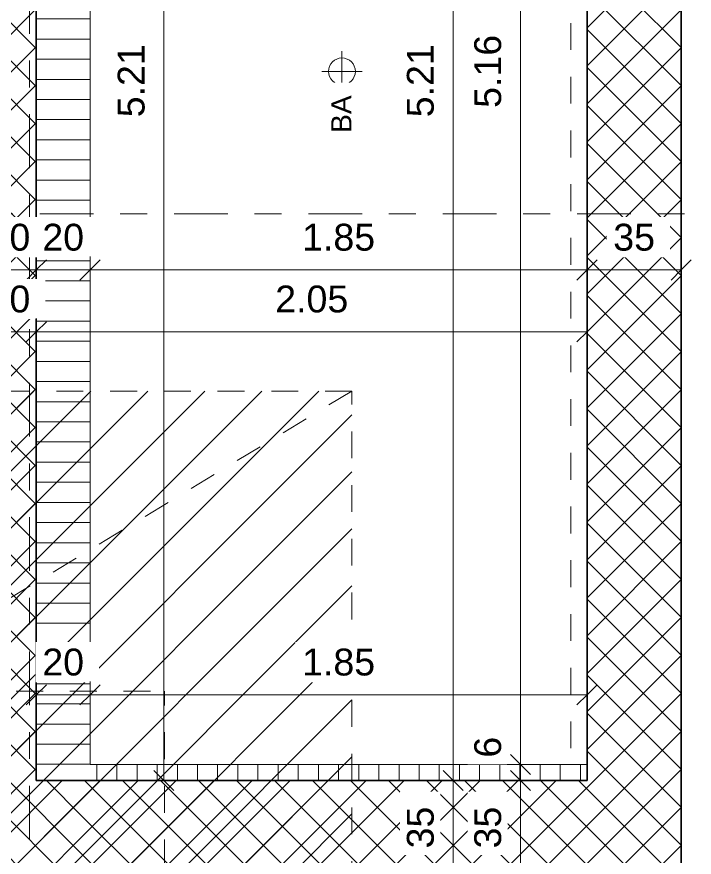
# Model space of a CAD drawing. Header units: metres. Extents: x -35.6 to 33, y -4 to 38.1.
# Drawn here: x 3.254 to 5.776, y 10.916 to 14.045 of the extents above; entities that cross this region are included whole.
import ezdxf

# ---------------------------------------------------------------- set-up
doc = ezdxf.new("R2010")
doc.units = ezdxf.units.M
for name, pattern in [('_Rasterlinie_', [0.375, 0.2, -0.05, 0.075, -0.05]), ('_Verdeckte Linien_', [0.15, 0.1, -0.05]), ('Strichpunkt - Fein', [0.2, 0.1, -0.05, 0, -0.05])]:
    doc.linetypes.add(name, pattern=pattern)
for name, color, linetype, lineweight in [('A-____-____-DIMS', 7, 'Continuous', 5), ('A-____-____-DIMS-50', 7, 'Continuous', 5), ('A-____-NOTE-TEXT', 7, 'Continuous', 9), ('A-DETL-____-HDLN', 7, '_Verdeckte Linien_', 9), ('A-DETL-GENF-HDLN', 7, '_Verdeckte Linien_', 9), ('A-DETL-GENF-OTLN', 7, 'Continuous', 9), ('A-FLOR-____-OVHD', 7, 'Strichpunkt - Fein', 9), ('A-WALL-____-MCUT', 7, 'Continuous', 35), ('A-WALL-____-PATT', 7, 'Continuous', 35), ('S-GRID-____-OTLN', 7, 'Continuous', 5)]:
    doc.layers.add(name, color=color, linetype=linetype, lineweight=lineweight)
doc.styles.add('Arial', font='arial.ttf', dxfattribs={"height": 0.1})
doc.styles.add('Arial_1', font='arial.ttf', dxfattribs={"height": 0.075})
doc.dimstyles.new('SUB_Rohbau_fein', dxfattribs={"dimscale": 0.3048, "dimtxt": 0.102026, "dimasz": 0.246063, "dimexe": 0.164042, "dimexo": 0.0625, "dimgap": 0.123031, "dimtad": 1, "dimdec": 1, "dimlfac": 100, "dimrnd": 0.5, "dimdsep": 46, "dimtxsty": 'Arial', "dimblk1": 'OBLIQUE', "dimblk2": 'OBLIQUE', "dimsah": 1, "dimcen": 0.09, "dimazin": 0, "dimtfac": 1, "dimtdec": 4, "dimtix": 1, "dimtmove": 0, "dimatfit": 3, "dimfxl": 0.164042, "dimfxlon": 1, "dimtvp": 1, "dimtfill": 1, "dimtolj": 1, "dimtzin": 0, "dimarcsym": 2})
doc.dimstyles.new('SUB_Rohbau_fein_1', dxfattribs={"dimscale": 0.3048, "dimtxt": 0.102026, "dimasz": 0.246063, "dimexe": 0.164042, "dimexo": 0.0625, "dimgap": 0.123031, "dimtad": 1, "dimrnd": 0.005, "dimzin": 0, "dimdsep": 46, "dimtxsty": 'Arial', "dimblk1": 'OBLIQUE', "dimblk2": 'OBLIQUE', "dimsah": 1, "dimcen": 0.09, "dimazin": 0, "dimtfac": 1, "dimtdec": 4, "dimtix": 1, "dimtmove": 0, "dimatfit": 3, "dimfxl": 0.164042, "dimfxlon": 1, "dimtvp": 1, "dimtfill": 1, "dimtolj": 1, "dimtzin": 0, "dimarcsym": 2})
doc.dimstyles.new('SUB_Rohbau_fein_3', dxfattribs={"dimscale": 0.3048, "dimtxt": 0.102026, "dimasz": 0.246063, "dimexe": 0.164042, "dimexo": 0.0625, "dimgap": 0.123031, "dimtad": 1, "dimdec": 1, "dimlfac": 100, "dimrnd": 0.5, "dimdsep": 46, "dimtxsty": 'Arial', "dimblk1": 'OBLIQUE', "dimblk2": 'OBLIQUE', "dimsah": 1, "dimcen": 0.09, "dimazin": 0, "dimtfac": 1, "dimtdec": 4, "dimtix": 1, "dimtmove": 2, "dimatfit": 3, "dimfxl": 0.164042, "dimfxlon": 1, "dimtvp": 1, "dimtfill": 1, "dimtolj": 1, "dimtzin": 0, "dimarcsym": 2})
doc.dimstyles.new('SUB_Rohbau_fein_6', dxfattribs={"dimscale": 0.3048, "dimtxt": 0.102026, "dimasz": 0.246063, "dimexe": 0.164042, "dimexo": 0.0625, "dimgap": 0.123031, "dimtad": 1, "dimdec": 1, "dimlfac": 100, "dimrnd": 0.5, "dimdsep": 46, "dimtxsty": 'Arial', "dimblk1": 'OBLIQUE', "dimblk2": 'OBLIQUE', "dimsah": 1, "dimcen": 0.09, "dimazin": 0, "dimtfac": 1, "dimtdec": 4, "dimtix": 1, "dimtmove": 0, "dimatfit": 3, "dimfxl": 0.164042, "dimfxlon": 1, "dimtvp": 1, "dimtfill": 1, "dimtolj": 1, "dimtzin": 0, "dimarcsym": 2})
doc.dimstyles.new('SUB_Rohbau_fein_7', dxfattribs={"dimscale": 0.3048, "dimtxt": 0.102026, "dimasz": 0.246063, "dimexe": 0.164042, "dimexo": 0.0625, "dimgap": 0.123031, "dimtad": 1, "dimrnd": 0.005, "dimzin": 0, "dimdsep": 46, "dimtxsty": 'Arial', "dimblk1": 'OBLIQUE', "dimblk2": 'OBLIQUE', "dimsah": 1, "dimcen": 0.09, "dimazin": 0, "dimtfac": 1, "dimtdec": 4, "dimtix": 1, "dimtmove": 0, "dimatfit": 3, "dimfxl": 0.164042, "dimfxlon": 1, "dimtvp": 1, "dimtfill": 1, "dimtolj": 1, "dimtzin": 0, "dimarcsym": 2})
pattern_1 = [(45, (0, 0), (-0.0707107, 0.0707107), []), (135, (0, 0), (-0.0707107, -0.0707107), [])]

# ---------------------------------------------------------------- blocks, each defined once
blk = doc.blocks.new('DE_Detailverweis - mit_Rahmen-56961579--01_UG_OK_FFB_AF_ro')
at = {"layer": 'A-DETL-GENF-OTLN', "color": 30, "linetype": 'Strichpunkt - Fein', "true_color": 0xff8000}
for p in [(0, 4.0534), (6.3516, 0)]:
    blk.add_line(p, (6.3516, 4.0534), dxfattribs=at)
blk = doc.blocks.new('DE_Linie_mit_Text - Strichliert-43508621--01_UG_OK_FFB_AF_ro')
at = {"layer": 'A-DETL-GENF-HDLN'}
blk.add_line((21.6133, 0), (0, 0), dxfattribs=at)
blk = doc.blocks.new('DIMBLOCK451--01_UG_OK_FFB_AF_ro')
at = {"layer": 'A-____-____-DIMS-50'}
for p, q in [((4.8783, 11.2016), (4.8408, 11.2391)), ((4.8783, 11.2016), (4.8283, 11.2016)), ((4.8783, 11.2016), (4.8783, 10.8516)), ((4.8783, 11.2016), (4.9158, 11.1641)), ((4.8783, 11.2016), (4.9283, 11.2016)), ((4.8783, 10.8516), (4.8408, 10.8891)), ((4.8783, 10.8516), (4.8283, 10.8516)), ((4.8783, 10.8516), (4.9158, 10.8141)), ((4.8783, 10.8516), (4.9283, 10.8516))]:
    blk.add_line(p, q, dxfattribs=at)
at = {"layer": 'A-____-____-DIMS-50', "color": 0, "insert": (4.7063, 10.949), "char_height": 0.1, "width": 0.186088, "attachment_point": 1, "rotation": 90, "line_spacing_factor": 0.941778, "style": 'Arial', "bg_fill": 3, "box_fill_scale": 1.25, "bg_fill_color": 256, "bg_fill_true_color": 13158600, "bg_fill_transparency": 0}
blk.add_mtext('35', dxfattribs=at)
blk = doc.blocks.new('_Oblique')
at = {"color": 0, "linetype": 'ByBlock', "lineweight": -2}
blk.add_line((-0.5, -0.5), (0.5, 0.5), dxfattribs=at)
blk = doc.blocks.new('DIMBLOCK459--01_UG_OK_FFB_AF_ro')
at = {"layer": 'A-____-____-DIMS-50'}
for p, q in [((3.327, 11.5208), (3.327, 11.5708)), ((3.327, 11.5208), (3.3645, 11.5583)), ((3.527, 11.5208), (3.527, 11.5708)), ((3.527, 11.5208), (3.5645, 11.5583)), ((3.327, 11.5208), (3.2895, 11.4833)), ((3.327, 11.5208), (3.527, 11.5208)), ((3.327, 11.5208), (3.327, 11.4708)), ((3.527, 11.5208), (3.4895, 11.4833)), ((3.527, 11.5208), (3.527, 11.4708))]:
    blk.add_line(p, q, dxfattribs=at)
at = {"layer": 'A-____-____-DIMS-50', "color": 0, "insert": (3.3494, 11.6928), "char_height": 0.1, "width": 0.186088, "attachment_point": 1, "line_spacing_factor": 0.941778, "style": 'Arial', "bg_fill": 3, "box_fill_scale": 1.25, "bg_fill_color": 256, "bg_fill_true_color": 13158600, "bg_fill_transparency": 0}
blk.add_mtext('20', dxfattribs=at)
blk = doc.blocks.new('DIMBLOCK460--01_UG_OK_FFB_AF_ro')
at = {"layer": 'A-____-____-DIMS-50'}
for p, q in [((3.527, 11.5208), (3.527, 11.5708)), ((3.527, 11.5208), (3.5645, 11.5583)), ((5.377, 11.5208), (5.377, 11.5708)), ((5.377, 11.5208), (5.4145, 11.5583)), ((3.527, 11.5208), (3.4895, 11.4833)), ((3.527, 11.5208), (5.377, 11.5208)), ((3.527, 11.5208), (3.527, 11.4708)), ((5.377, 11.5208), (5.3395, 11.4833)), ((5.377, 11.5208), (5.377, 11.4708))]:
    blk.add_line(p, q, dxfattribs=at)
at = {"layer": 'A-____-____-DIMS-50', "color": 0, "insert": (4.3163, 11.6928), "char_height": 0.1, "width": 0.325653, "attachment_point": 1, "line_spacing_factor": 0.941778, "style": 'Arial', "bg_fill": 3, "box_fill_scale": 1.25, "bg_fill_color": 256, "bg_fill_true_color": 13158600, "bg_fill_transparency": 0}
blk.add_mtext('1.85', dxfattribs=at)
blk = doc.blocks.new('DIMBLOCK474--01_UG_OK_FFB_AF_ro')
at = {"layer": 'A-____-____-DIMS-50'}
for p, q in [((5.1292, 11.2016), (5.0917, 11.2391)), ((5.1292, 11.2016), (5.0792, 11.2016)), ((5.1292, 10.8516), (5.1292, 11.2016)), ((5.1292, 11.2016), (5.1667, 11.1641)), ((5.1292, 11.2016), (5.1792, 11.2016)), ((5.1292, 10.8516), (5.0917, 10.8891)), ((5.1292, 10.8516), (5.0792, 10.8516)), ((5.1292, 10.8516), (5.1667, 10.8141)), ((5.1292, 10.8516), (5.1792, 10.8516))]:
    blk.add_line(p, q, dxfattribs=at)
at = {"layer": 'A-____-____-DIMS-50', "color": 0, "insert": (4.9571, 10.949), "char_height": 0.1, "width": 0.186088, "attachment_point": 1, "rotation": 90, "line_spacing_factor": 0.941778, "style": 'Arial', "bg_fill": 3, "box_fill_scale": 1.25, "bg_fill_color": 256, "bg_fill_true_color": 13158600, "bg_fill_transparency": 0}
blk.add_mtext('35', dxfattribs=at)
blk = doc.blocks.new('DIMBLOCK475--01_UG_OK_FFB_AF_ro')
at = {"layer": 'A-____-____-DIMS-50'}
for p, q in [((5.1292, 11.2616), (5.0917, 11.2991)), ((5.1292, 11.2616), (5.0792, 11.2616)), ((5.1292, 11.2016), (5.0917, 11.2391)), ((5.1292, 11.2016), (5.1292, 11.2616)), ((5.1292, 11.2616), (5.1667, 11.2241)), ((5.1292, 11.2616), (5.1792, 11.2616)), ((5.1292, 11.2016), (5.0792, 11.2016)), ((5.1292, 11.2016), (5.1667, 11.1641)), ((5.1292, 11.2016), (5.1792, 11.2016))]:
    blk.add_line(p, q, dxfattribs=at)
at = {"layer": 'A-____-____-DIMS-50', "color": 0, "insert": (4.9571, 11.2869), "char_height": 0.1, "width": 0.093044, "attachment_point": 1, "rotation": 90, "line_spacing_factor": 0.941778, "style": 'Arial', "bg_fill": 3, "box_fill_scale": 1.25, "bg_fill_color": 256, "bg_fill_true_color": 13158600, "bg_fill_transparency": 0}
blk.add_mtext('6', dxfattribs=at)
blk = doc.blocks.new('DIMBLOCK476--01_UG_OK_FFB_AF_ro')
at = {"layer": 'A-____-____-DIMS-50'}
for p, q in [((5.1292, 16.4216), (5.0917, 16.4591)), ((5.1292, 16.4216), (5.0792, 16.4216)), ((5.1292, 11.2616), (5.1292, 16.4216)), ((5.1292, 16.4216), (5.1667, 16.3841)), ((5.1292, 16.4216), (5.1792, 16.4216)), ((5.1292, 11.2616), (5.0917, 11.2991)), ((5.1292, 11.2616), (5.0792, 11.2616)), ((5.1292, 11.2616), (5.1667, 11.2241)), ((5.1292, 11.2616), (5.1792, 11.2616))]:
    blk.add_line(p, q, dxfattribs=at)
at = {"layer": 'A-____-____-DIMS-50', "color": 0, "insert": (4.9571, 13.7059), "char_height": 0.1, "width": 0.325653, "attachment_point": 1, "rotation": 90, "line_spacing_factor": 0.941778, "style": 'Arial', "bg_fill": 3, "box_fill_scale": 1.25, "bg_fill_color": 256, "bg_fill_true_color": 13158600, "bg_fill_transparency": 0}
blk.add_mtext('5.16', dxfattribs=at)
blk = doc.blocks.new('DIMBLOCK478--01_UG_OK_FFB_AF_ro')
at = {"layer": 'A-____-____-DIMS-50'}
for p, q in [((4.8783, 16.4116), (4.8408, 16.4491)), ((4.8783, 16.4116), (4.8283, 16.4116)), ((4.8783, 11.2016), (4.8783, 16.4116)), ((4.8783, 16.4116), (4.9158, 16.3741)), ((4.8783, 16.4116), (4.9283, 16.4116)), ((4.8783, 11.2016), (4.8408, 11.2391)), ((4.8783, 11.2016), (4.8283, 11.2016)), ((4.8783, 11.2016), (4.9158, 11.1641)), ((4.8783, 11.2016), (4.9283, 11.2016))]:
    blk.add_line(p, q, dxfattribs=at)
at = {"layer": 'A-____-____-DIMS-50', "color": 0, "insert": (4.7063, 13.6709), "char_height": 0.1, "width": 0.325653, "attachment_point": 1, "rotation": 90, "line_spacing_factor": 0.941778, "style": 'Arial', "bg_fill": 3, "box_fill_scale": 1.25, "bg_fill_color": 256, "bg_fill_true_color": 13158600, "bg_fill_transparency": 0}
blk.add_mtext('5.21', dxfattribs=at)
blk = doc.blocks.new('DIMBLOCK481--01_UG_OK_FFB_AF_ro')
at = {"layer": 'A-____-____-DIMS-50'}
for p, q in [((3.8019, 16.4116), (3.7644, 16.4491)), ((3.8019, 16.4116), (3.7519, 16.4116)), ((3.8019, 11.2016), (3.8019, 16.4116)), ((3.8019, 16.4116), (3.8394, 16.3741)), ((3.8019, 16.4116), (3.8519, 16.4116)), ((3.8019, 11.2016), (3.7644, 11.2391)), ((3.8019, 11.2016), (3.7519, 11.2016)), ((3.8019, 11.2016), (3.8394, 11.1641)), ((3.8019, 11.2016), (3.8519, 11.2016))]:
    blk.add_line(p, q, dxfattribs=at)
at = {"layer": 'A-____-____-DIMS-50', "color": 0, "insert": (3.6299, 13.6709), "char_height": 0.1, "width": 0.325653, "attachment_point": 1, "rotation": 90, "line_spacing_factor": 0.941778, "style": 'Arial', "bg_fill": 3, "box_fill_scale": 1.25, "bg_fill_color": 256, "bg_fill_true_color": 13158600, "bg_fill_transparency": 0}
blk.add_mtext('5.21', dxfattribs=at)
blk = doc.blocks.new('DIMBLOCK507--01_UG_OK_FFB_AF_ro')
at = {"layer": 'A-____-____-DIMS-50'}
for p, q in [((3.127, 13.1024), (3.127, 13.1524)), ((3.327, 13.1024), (3.327, 13.1524)), ((3.127, 13.1024), (3.1645, 13.1399)), ((3.327, 13.1024), (3.3645, 13.1399)), ((3.127, 13.1024), (3.0895, 13.0649)), ((3.127, 13.1024), (3.327, 13.1024)), ((3.127, 13.1024), (3.127, 13.0524)), ((3.327, 13.1024), (3.2895, 13.0649)), ((3.327, 13.1024), (3.327, 13.0524))]:
    blk.add_line(p, q, dxfattribs=at)
at = {"layer": 'A-____-____-DIMS-50', "color": 0, "insert": (3.1494, 13.2744), "char_height": 0.1, "width": 0.186088, "attachment_point": 1, "line_spacing_factor": 0.941778, "style": 'Arial', "bg_fill": 3, "box_fill_scale": 1.25, "bg_fill_color": 256, "bg_fill_true_color": 13158600, "bg_fill_transparency": 0}
blk.add_mtext('20', dxfattribs=at)
blk = doc.blocks.new('DIMBLOCK508--01_UG_OK_FFB_AF_ro')
at = {"layer": 'A-____-____-DIMS-50'}
for p, q in [((3.327, 13.1024), (3.327, 13.1524)), ((3.527, 13.1024), (3.527, 13.1524)), ((3.327, 13.1024), (3.3645, 13.1399)), ((3.527, 13.1024), (3.5645, 13.1399)), ((3.327, 13.1024), (3.2895, 13.0649)), ((3.327, 13.1024), (3.527, 13.1024)), ((3.327, 13.1024), (3.327, 13.0524)), ((3.527, 13.1024), (3.4895, 13.0649)), ((3.527, 13.1024), (3.527, 13.0524))]:
    blk.add_line(p, q, dxfattribs=at)
at = {"layer": 'A-____-____-DIMS-50', "color": 0, "insert": (3.3494, 13.2744), "char_height": 0.1, "width": 0.186088, "attachment_point": 1, "line_spacing_factor": 0.941778, "style": 'Arial', "bg_fill": 3, "box_fill_scale": 1.25, "bg_fill_color": 256, "bg_fill_true_color": 13158600, "bg_fill_transparency": 0}
blk.add_mtext('20', dxfattribs=at)
blk = doc.blocks.new('DIMBLOCK509--01_UG_OK_FFB_AF_ro')
at = {"layer": 'A-____-____-DIMS-50'}
for p, q in [((3.527, 13.1024), (3.527, 13.1524)), ((5.377, 13.1024), (5.377, 13.1524)), ((3.527, 13.1024), (3.5645, 13.1399)), ((5.377, 13.1024), (5.4145, 13.1399)), ((3.527, 13.1024), (3.4895, 13.0649)), ((3.527, 13.1024), (5.377, 13.1024)), ((3.527, 13.1024), (3.527, 13.0524)), ((5.377, 13.1024), (5.3395, 13.0649)), ((5.377, 13.1024), (5.377, 13.0524))]:
    blk.add_line(p, q, dxfattribs=at)
at = {"layer": 'A-____-____-DIMS-50', "color": 0, "insert": (4.3163, 13.2744), "char_height": 0.1, "width": 0.325653, "attachment_point": 1, "line_spacing_factor": 0.941778, "style": 'Arial', "bg_fill": 3, "box_fill_scale": 1.25, "bg_fill_color": 256, "bg_fill_true_color": 13158600, "bg_fill_transparency": 0}
blk.add_mtext('1.85', dxfattribs=at)
blk = doc.blocks.new('DIMBLOCK510--01_UG_OK_FFB_AF_ro')
at = {"layer": 'A-____-____-DIMS-50'}
for p, q in [((5.377, 13.1024), (5.377, 13.1524)), ((5.727, 13.1024), (5.727, 13.1524)), ((5.377, 13.1024), (5.4145, 13.1399)), ((5.727, 13.1024), (5.7645, 13.1399)), ((5.377, 13.1024), (5.3395, 13.0649)), ((5.377, 13.1024), (5.727, 13.1024)), ((5.377, 13.1024), (5.377, 13.0524)), ((5.727, 13.1024), (5.6895, 13.0649)), ((5.727, 13.1024), (5.727, 13.0524))]:
    blk.add_line(p, q, dxfattribs=at)
at = {"layer": 'A-____-____-DIMS-50', "color": 0, "insert": (5.4744, 13.2744), "char_height": 0.1, "width": 0.186088, "attachment_point": 1, "line_spacing_factor": 0.941778, "style": 'Arial', "bg_fill": 3, "box_fill_scale": 1.25, "bg_fill_color": 256, "bg_fill_true_color": 13158600, "bg_fill_transparency": 0}
blk.add_mtext('35', dxfattribs=at)
blk = doc.blocks.new('DIMBLOCK1044--01_UG_OK_FFB_AF_ro')
at = {"layer": 'A-____-____-DIMS-50'}
for p, q in [((3.127, 12.8724), (3.127, 12.9224)), ((3.327, 12.8724), (3.327, 12.9224)), ((3.127, 12.8724), (3.1645, 12.9099)), ((3.327, 12.8724), (3.3645, 12.9099)), ((3.127, 12.8724), (3.0895, 12.8349)), ((3.127, 12.8724), (3.327, 12.8724)), ((3.127, 12.8724), (3.127, 12.8224)), ((3.327, 12.8724), (3.2895, 12.8349)), ((3.327, 12.8724), (3.327, 12.8224))]:
    blk.add_line(p, q, dxfattribs=at)
at = {"layer": 'A-____-____-DIMS-50', "color": 0, "insert": (3.1494, 13.0444), "char_height": 0.1, "width": 0.186088, "attachment_point": 1, "line_spacing_factor": 0.941778, "style": 'Arial', "bg_fill": 3, "box_fill_scale": 1.25, "bg_fill_color": 256, "bg_fill_true_color": 13158600, "bg_fill_transparency": 0}
blk.add_mtext('20', dxfattribs=at)
blk = doc.blocks.new('DIMBLOCK1045--01_UG_OK_FFB_AF_ro')
at = {"layer": 'A-____-____-DIMS-50'}
for p, q in [((3.327, 12.8724), (3.327, 12.9224)), ((5.377, 12.8724), (5.377, 12.9224)), ((3.327, 12.8724), (3.3645, 12.9099)), ((5.377, 12.8724), (5.4145, 12.9099)), ((3.327, 12.8724), (3.2895, 12.8349)), ((3.327, 12.8724), (5.377, 12.8724)), ((3.327, 12.8724), (3.327, 12.8224)), ((5.377, 12.8724), (5.3395, 12.8349)), ((5.377, 12.8724), (5.377, 12.8224))]:
    blk.add_line(p, q, dxfattribs=at)
at = {"layer": 'A-____-____-DIMS-50', "color": 0, "insert": (4.2163, 13.0444), "char_height": 0.1, "width": 0.325653, "attachment_point": 1, "line_spacing_factor": 0.941778, "style": 'Arial', "bg_fill": 3, "box_fill_scale": 1.25, "bg_fill_color": 256, "bg_fill_true_color": 13158600, "bg_fill_transparency": 0}
blk.add_mtext('2.05', dxfattribs=at)

msp = doc.modelspace()

# ---------------------------------------------------------------- hatches: boundary and pattern name
at = {"layer": 'A-DETL-GENF-OTLN', "true_color": 0xff00ff}
h = msp.add_hatch(dxfattribs=at)
h.set_pattern_fill('FP_36', color=6, style=0, pattern_type=2)
h.set_pattern_definition([(45, (0, 0), (-0.106066, 0.106066), [])])
h.paths.add_polyline_path([(-4.0742, 1.4516), (-2.728, 1.4516), (-2.728, 6.8016), (4.502, 6.8016), (4.502, 12.6516), (-13.983, 12.6516), (-13.983, 1.4516), (-4.128, 1.4516)])
h.paths.add_polyline_path([(-9.728, 2.8516), (-9.728, 4.7016), (-9.278, 4.7016), (-9.648, 4.6216), (-9.7203, 3.0217)])
h.paths.add_polyline_path([(-4.768, 9.9916), (-4.768, 11.2516), (-4.128, 11.2516), (-4.688, 11.1716), (-4.7103, 10.8428)])
at = {"layer": 'A-WALL-____-PATT', "lineweight": 9}
h = msp.add_hatch(dxfattribs=at)
h.set_pattern_fill('FP_1', color=256, style=0, pattern_type=2)
h.set_pattern_definition(pattern_1)
h.paths.add_polyline_path([(3.2045, 11.2016), (3.327, 11.2016), (3.327, 16.4116), (3.127, 16.4116), (3.127, 11.2016), (3.1565, 11.2016)])
at = {"layer": 'A-WALL-____-PATT', "lineweight": 9, "true_color": 0x787878}
h = msp.add_hatch(dxfattribs=at)
h.set_pattern_fill('FP_22', color=8, angle=-90, style=0, pattern_type=2)
h.set_pattern_definition([(3e-13, (3.327, 13.812), (-4e-16, 0.075), [])])
h.paths.add_polyline_path([(3.502, 11.2016), (3.527, 11.2016), (3.527, 16.4216), (3.327, 16.4216), (3.327, 11.2016)])
at = {"layer": 'A-WALL-____-PATT', "lineweight": 9}
h = msp.add_hatch(dxfattribs=at)
h.set_pattern_fill('FP_1', color=256, style=0, pattern_type=2)
h.set_pattern_definition(pattern_1)
h.paths.add_polyline_path([(5.377, 11.2016), (5.727, 11.2016), (5.727, 16.4116), (5.377, 16.4116), (5.377, 11.2616)])
at = {"layer": 'A-WALL-____-PATT', "lineweight": 9, "true_color": 0x787878}
h = msp.add_hatch(dxfattribs=at)
h.set_pattern_fill('FP_24', color=8, angle=-90, style=0, pattern_type=2)
h.set_pattern_definition([(90, (4.452, 11.202), (-0.075, -2e-16), [])])
h.paths.add_polyline_path([(3.627, 11.2016), (5.377, 11.2016), (5.377, 11.2616), (3.527, 11.2616), (3.527, 11.2016), (3.5293, 11.2016)])
at = {"layer": 'A-WALL-____-PATT', "lineweight": 9}
h = msp.add_hatch(dxfattribs=at)
h.set_pattern_fill('FP_1', color=256, style=0, pattern_type=2)
h.set_pattern_definition(pattern_1)
h.paths.add_polyline_path([(3.127, 8.1516), (3.502, 8.1516), (3.502, 11.2016), (3.127, 11.2016), (3.127, 8.2616)])
h = msp.add_hatch(dxfattribs=at)
h.set_pattern_fill('FP_1', color=256, style=0, pattern_type=2)
h.set_pattern_definition(pattern_1)
h.paths.add_polyline_path([(5.727, 10.8516), (5.727, 11.2016), (3.502, 11.2016), (3.502, 10.8516), (5.377, 10.8516)])

# ---------------------------------------------------------------- linework, layer by layer
at = {"layer": 'A-____-NOTE-TEXT', "lineweight": 5}
for p, q in [((4.4645, 13.9166), (4.4645, 13.7666)), ((4.3895, 13.8416), (4.5395, 13.8416))]:
    msp.add_line(p, q, dxfattribs=at)
msp.add_circle((4.4645, 13.8416), 0.05, dxfattribs=at)
at = {"layer": 'A-DETL-____-HDLN'}
for p, q in [((4.502, 12.6516), (-13.983, 12.6516)), ((4.502, 6.8016), (4.502, 12.6516))]:
    msp.add_line(p, q, dxfattribs=at)
at = {"layer": 'A-FLOR-____-OVHD'}
msp.add_line((5.317, 16.4216), (5.317, 11.2616), dxfattribs=at)
at = {"layer": 'A-WALL-____-MCUT'}
for p, q in [((3.327, 11.2016), (3.327, 16.4116)), ((5.377, 16.4116), (5.377, 11.2016)), ((5.727, 10.8516), (5.727, 16.4116)), ((5.377, 11.2016), (3.327, 11.2016))]:
    msp.add_line(p, q, dxfattribs=at)
at = {"layer": 'A-WALL-____-MCUT', "lineweight": 9}
for p, q in [((3.527, 11.2616), (3.527, 16.4216)), ((5.377, 11.2616), (3.527, 11.2616))]:
    msp.add_line(p, q, dxfattribs=at)
at = {"layer": 'S-GRID-____-OTLN', "color": 8, "linetype": '_Rasterlinie_', "true_color": 0x808080}
for p, q in [((3.302, -3.518), (3.302, 26.6349)), ((-34.6604, 13.3116), (27.9515, 13.3116))]:
    msp.add_line(p, q, dxfattribs=at)

# ---------------------------------------------------------------- block references
at = {"layer": 'A-DETL-GENF-OTLN', "rotation": 31.21153280802236}
msp.add_blockref('DE_Linie_mit_Text - Strichliert-43508621--01_UG_OK_FFB_AF_ro', (-13.983, 1.4516), dxfattribs=at)
at = {"layer": 'A-DETL-GENF-OTLN', "color": 30, "true_color": 0xff8000}
msp.add_blockref('DE_Detailverweis - mit_Rahmen-56961579--01_UG_OK_FFB_AF_ro', (-2.548, 7.4816), dxfattribs=at)

# ---------------------------------------------------------------- next in the draw order: texts
at = {"layer": 'A-____-NOTE-TEXT', "lineweight": 5, "insert": (4.4248, 13.6128), "char_height": 0.075, "width": 0.168354, "attachment_point": 1, "rotation": 90, "style": 'Arial_1', "bg_fill": 3, "box_fill_scale": 1.25, "bg_fill_color": 256, "bg_fill_true_color": 13158600, "bg_fill_transparency": 0}
msp.add_mtext('BA', dxfattribs=at)

# ---------------------------------------------------------------- next in the draw order: dimensions: what is measured, and where the dimension line sits
at = {"layer": 'A-____-____-DIMS'}
for base, p1, p2, picture, middle in [((3.327, 13.1024), (3.127, 13.1524), (3.327, 13.1524), 'DIMBLOCK507--01_UG_OK_FFB_AF_ro', (3.227, 13.1909)), ((3.527, 11.5208), (3.327, 11.5708), (3.527, 11.5708), 'DIMBLOCK459--01_UG_OK_FFB_AF_ro', (3.427, 11.6093))]:
    dim = msp.add_linear_dim(base=base, p1=p1, p2=p2, dimstyle='SUB_Rohbau_fein', override={"dimpost": '<>', "dimfxl": 0.2}, dxfattribs=at)
    dim.commit()
    dim.dimension.update_dxf_attribs({"geometry": picture, "text_midpoint": middle})
dim = msp.add_linear_dim(base=(4.8783, 10.8516), p1=(4.9283, 11.2016), p2=(4.9283, 10.8516), angle=90, dimstyle='SUB_Rohbau_fein', override={"dimpost": '<>', "dimfxl": 0.35}, dxfattribs=at)
dim.commit()
dim.dimension.update_dxf_attribs({"geometry": 'DIMBLOCK451--01_UG_OK_FFB_AF_ro', "text_midpoint": (4.7897, 11.0266)})

# ---------------------------------------------------------------- next in the draw order: dimensions: what is measured, and where the dimension line sits
for base, p1, p2, dimstyle, override, picture, middle in [((3.527, 13.1024), (3.327, 13.1524), (3.527, 13.1524), 'SUB_Rohbau_fein', {"dimpost": '<>', "dimfxl": 0.2}, 'DIMBLOCK508--01_UG_OK_FFB_AF_ro', (3.427, 13.1909)), ((5.377, 11.5208), (3.527, 11.5708), (5.377, 11.5708), 'SUB_Rohbau_fein_1', {"dimpost": '<>', "dimfxl": 1.85}, 'DIMBLOCK460--01_UG_OK_FFB_AF_ro', (4.452, 11.6093))]:
    dim = msp.add_linear_dim(base=base, p1=p1, p2=p2, dimstyle=dimstyle, override=override, dxfattribs=at)
    dim.commit()
    dim.dimension.update_dxf_attribs({"geometry": picture, "text_midpoint": middle})
dim = msp.add_linear_dim(base=(5.1292, 11.2016), p1=(5.0792, 10.8516), p2=(5.0792, 11.2016), angle=90, dimstyle='SUB_Rohbau_fein', override={"dimpost": '<>', "dimfxl": 0.35}, dxfattribs=at)
dim.commit()
dim.dimension.update_dxf_attribs({"geometry": 'DIMBLOCK474--01_UG_OK_FFB_AF_ro', "text_midpoint": (5.0406, 11.0266)})

# ---------------------------------------------------------------- next in the draw order: dimensions: what is measured, and where the dimension line sits
dim = msp.add_linear_dim(base=(3.8019, 16.4116), p1=(3.7519, 11.2016), p2=(3.7519, 16.4116), angle=90, dimstyle='SUB_Rohbau_fein_1', override={"dimpost": '<>', "dimfxl": 5.210004}, dxfattribs=at)
dim.commit()
dim.dimension.update_dxf_attribs({"geometry": 'DIMBLOCK481--01_UG_OK_FFB_AF_ro', "text_midpoint": (3.7134, 13.8066)})
dim = msp.add_linear_dim(base=(3.327, 12.8724), p1=(3.127, 12.9224), p2=(3.327, 12.9224), dimstyle='SUB_Rohbau_fein_6', override={"dimpost": '<>', "dimfxl": 0.2}, dxfattribs=at)
dim.commit()
dim.dimension.update_dxf_attribs({"geometry": 'DIMBLOCK1044--01_UG_OK_FFB_AF_ro', "text_midpoint": (3.227, 12.9609)})
dim = msp.add_linear_dim(base=(5.1292, 11.2616), p1=(5.0792, 11.2016), p2=(5.0792, 11.2616), angle=90, dimstyle='SUB_Rohbau_fein_3', override={"dimpost": '<>', "dimfxl": 0.06}, dxfattribs=at)
dim.commit()
dim.dimension.update_dxf_attribs({"geometry": 'DIMBLOCK475--01_UG_OK_FFB_AF_ro', "text_midpoint": (5.0238, 11.3335), "dimtype": 160, "text_rotation": 90})

# ---------------------------------------------------------------- next in the draw order: dimensions: what is measured, and where the dimension line sits
dim = msp.add_linear_dim(base=(5.1292, 16.4216), p1=(5.0792, 11.2616), p2=(5.0792, 16.4216), angle=90, dimstyle='SUB_Rohbau_fein_1', override={"dimpost": '<>', "dimfxl": 5.160004}, dxfattribs=at)
dim.commit()
dim.dimension.update_dxf_attribs({"geometry": 'DIMBLOCK476--01_UG_OK_FFB_AF_ro', "text_midpoint": (5.0406, 13.8416)})

# ---------------------------------------------------------------- next in the draw order: dimensions: what is measured, and where the dimension line sits
dim = msp.add_linear_dim(base=(4.8783, 16.4116), p1=(4.8283, 11.2016), p2=(4.9283, 16.4116), angle=90, dimstyle='SUB_Rohbau_fein_1', override={"dimpost": '<>', "dimfxl": 5.210964}, dxfattribs=at)
dim.commit()
dim.dimension.update_dxf_attribs({"geometry": 'DIMBLOCK478--01_UG_OK_FFB_AF_ro', "text_midpoint": (4.7898, 13.8066)})

# ---------------------------------------------------------------- next in the draw order: dimensions: what is measured, and where the dimension line sits
dim = msp.add_linear_dim(base=(5.377, 13.1024), p1=(3.527, 13.1524), p2=(5.377, 13.1524), dimstyle='SUB_Rohbau_fein_1', override={"dimpost": '<>', "dimfxl": 1.85}, dxfattribs=at)
dim.commit()
dim.dimension.update_dxf_attribs({"geometry": 'DIMBLOCK509--01_UG_OK_FFB_AF_ro', "text_midpoint": (4.452, 13.1909)})

# ---------------------------------------------------------------- next in the draw order: dimensions: what is measured, and where the dimension line sits
dim = msp.add_linear_dim(base=(5.727, 13.1024), p1=(5.377, 13.1524), p2=(5.727, 13.1524), dimstyle='SUB_Rohbau_fein', override={"dimpost": '<>', "dimfxl": 0.35}, dxfattribs=at)
dim.commit()
dim.dimension.update_dxf_attribs({"geometry": 'DIMBLOCK510--01_UG_OK_FFB_AF_ro', "text_midpoint": (5.552, 13.1909)})

# ---------------------------------------------------------------- next in the draw order: dimensions: what is measured, and where the dimension line sits
dim = msp.add_linear_dim(base=(5.377, 12.8724), p1=(3.327, 12.9224), p2=(5.377, 12.9224), dimstyle='SUB_Rohbau_fein_7', override={"dimpost": '<>', "dimfxl": 2.05}, dxfattribs=at)
dim.commit()
dim.dimension.update_dxf_attribs({"geometry": 'DIMBLOCK1045--01_UG_OK_FFB_AF_ro', "text_midpoint": (4.352, 12.9609)})

doc.saveas('drawing.dxf')
